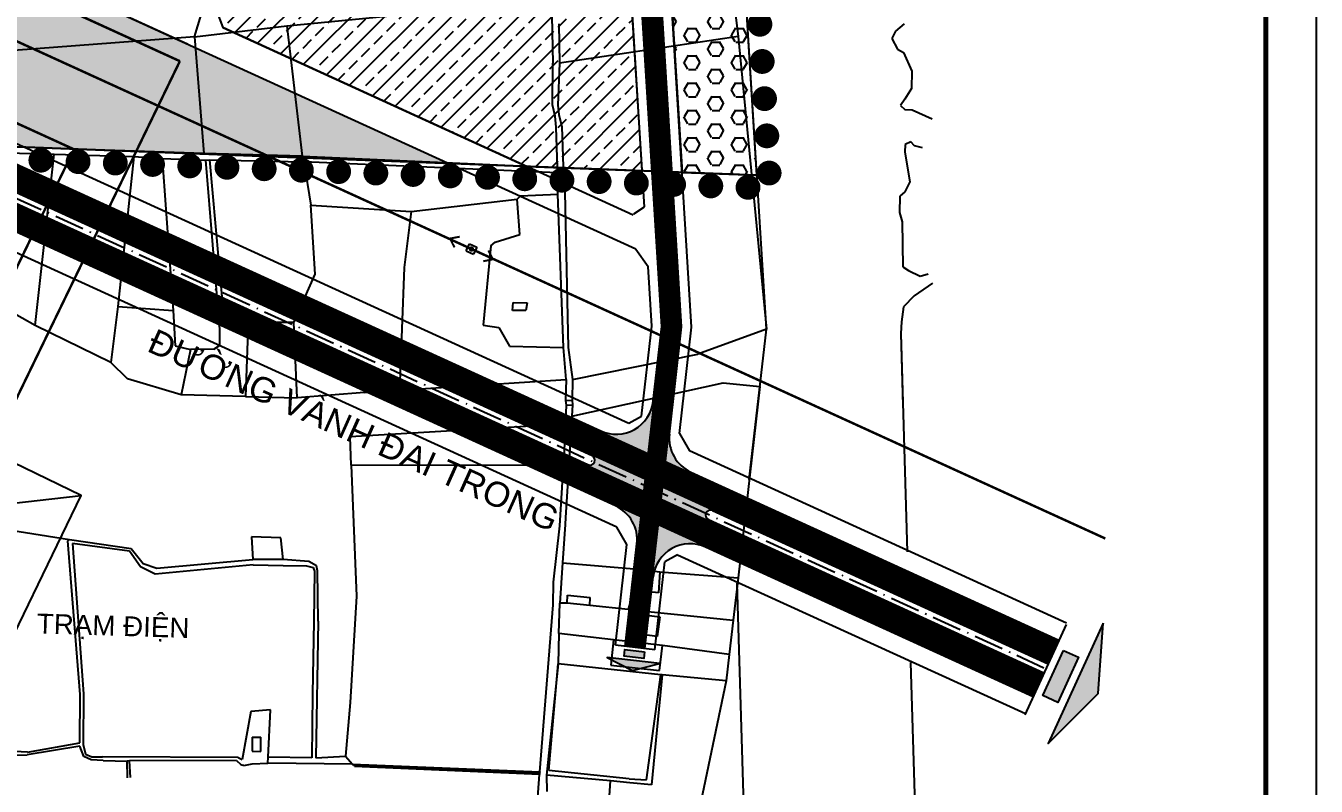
# Model space of a CAD drawing. Header units: millimetres. Extents: x 598301 to 599985, y 1183033 to 1185188.
# Drawn here: x 599465 to 599985, y 1183416 to 1183722 of the extents above; entities that cross this region are included whole.
import ezdxf

# ---------------------------------------------------------------- set-up
doc = ezdxf.new("R2010")
doc.units = ezdxf.units.MM
doc.linetypes.add('ACAD_ISO02W100', pattern=[15, 12, -3])
doc.linetypes.add('ACAD_ISO10W100', pattern=[18.5, 12, -3, 0.5, -3])
for name, color, linetype in [('0-duong', 132, 'Continuous'), ('0-he', 5, 'Continuous'), ('CVCX', 72, 'Continuous'), ('CXCL', 102, 'Continuous'), ('DIEN', 6, 'Continuous'), ('GHICHU', 7, 'Continuous'), ('H-CHUNGCU', 40, 'Continuous'), ('h-duong', 7, 'Continuous'), ('NENPHONGPHU', 253, 'Continuous'), ('rach', 150, 'Continuous'), ('RANH', 7, 'Continuous'), ('TIM', 1, 'ACAD_ISO10W100')]:
    doc.layers.add(name, color=color, linetype=linetype)
doc.layers.add('RANHDAT', color=7, linetype='Continuous', plot=False)
doc.styles.add('VHEL-B', font='VHELVEB.TTF', dxfattribs={"height": 4.5})

# ---------------------------------------------------------------- blocks, each defined once
blk = doc.blocks.new('MUITEN')
at = {"layer": '0-duong'}
h = blk.add_hatch(color=256, dxfattribs=at)
h.paths.add_polyline_path([(-5279.6, 2171.6), (-5364.5, 2161.8), (-5209.2, 2123.3)])
h.paths.add_polyline_path([(-5318.3, 2140), (-5323.2, 2120.6), (-5264.9, 2106.2), (-5260.1, 2125.6)])
blk.add_line((-5354.7, 2118.1), (-5238.2, 2089.3), dxfattribs=at)
at = {"layer": '0-duong', "flags": 128}
blk.add_lwpolyline([(-5364.5, 2161.8), (-5209.2, 2123.3), (-5279.6, 2171.6), (-5364.5, 2161.8)], dxfattribs=at)
blk.add_lwpolyline([(-5323.2, 2120.6), (-5318.3, 2140), (-5260.1, 2125.6), (-5264.9, 2106.2)], close=True, dxfattribs=at)
blk = doc.blocks.new('2000')
at = {"linetype": 'Continuous', "const_width": 5}
blk.add_lwpolyline([(-2.5, 0, 1), (2.5, 0, 1)], format="xyb", close=True, dxfattribs=at)
blk = doc.blocks.new('nen')
at = {"layer": 'NENPHONGPHU', "linetype": 'Continuous'}
for p, q in [((887.53, -675.97), (902.88, -625.55)), ((1104.23, -657.57), (1106.51, -675.86)), ((924.72, -671.65), (1031.32, -661.18)), ((1031.32, -661.18), (1031.95, -686.58)), ((887.53, -675.97), (924.72, -671.65)), ((924.72, -671.65), (930.9, -724.08)), ((1034.35, -670.85), (1034.51, -686.63)), ((887.53, -675.97), (745.96, -686.85)), ((887.53, -675.97), (891.3, -723.01)), ((1106.51, -675.86), (1034.51, -686.63)), ((1106.51, -675.86), (1117.88, -793.73)), ((1031.78, -703.46), (1031.95, -686.58)), ((1034.51, -686.63), (1033.88, -703.51)), ((1032.77, -707.94), (1031.78, -703.46)), ((1033.88, -703.51), (1034.31, -707.34)), ((1033.18, -712.39), (1032.77, -707.94)), ((1034.31, -707.34), (1035.49, -712.3)), ((1033.71, -728.68), (1033.18, -712.39)), ((1035.49, -712.3), (1036.05, -728.26)), ((891.3, -723.01), (791.57, -719.64)), ((791.83, -722.18), (831.06, -723.28)), ((823.48, -792.32), (831.06, -723.28)), ((831.06, -723.28), (863.16, -724.26)), ((863.16, -724.26), (856.65, -784.67)), ((863.16, -724.26), (874.57, -724.95)), ((874.57, -724.95), (891.98, -725.66)), ((874.57, -724.95), (878.96, -786.27)), ((930.9, -724.08), (891.3, -723.01)), ((891.98, -725.66), (893.72, -725.57)), ((891.98, -725.66), (897.71, -793.83)), ((899.8, -792.62), (893.72, -725.57)), ((893.72, -725.57), (931.59, -726.37)), ((930.9, -724.08), (1033.71, -728.68)), ((1033.71, -730.85), (931.59, -726.37)), ((931.59, -726.37), (934.45, -743.74)), ((1033.92, -739.35), (1033.71, -728.68)), ((1036.05, -728.26), (1036.72, -738.59)), ((974.79, -746.29), (1017.57, -741.38)), ((1017.57, -741.38), (1018.83, -740.1)), ((1018.57, -755.63), (1017.57, -741.38)), ((1018.83, -740.1), (1033.92, -739.35)), ((1036.17, -801.12), (1033.92, -739.35)), ((1036.72, -738.59), (1038.01, -801.17)), ((934.45, -743.74), (974.79, -746.29)), ((936.24, -771.55), (934.45, -743.74)), ((974.79, -746.29), (972.02, -768.95)), ((1006.96, -760.14), (1008.7, -758.69)), ((1008.7, -758.69), (1018.57, -755.63)), ((997.03, -762.24), (998.37, -759.33)), ((997.03, -762.24), (999.91, -763.59)), ((998.37, -759.33), (1001.25, -760.68)), ((1001.25, -760.68), (999.91, -763.59)), ((1006.96, -760.14), (1003.86, -792.06)), ((972.02, -768.95), (970.14, -818.31)), ((823.48, -792.32), (783.59, -769.95)), ((927.64, -791.01), (936.24, -771.55)), ((856.65, -784.67), (853.91, -807.16)), ((856.65, -784.67), (878.96, -786.27)), ((1015.65, -786.24), (1015.88, -782.94)), ((1015.88, -782.94), (1021.55, -783.07)), ((1021.55, -783.07), (1021.06, -786.24)), ((878.96, -786.27), (879.81, -800.47)), ((1021.06, -786.24), (1015.65, -786.24)), ((853.91, -807.16), (823.48, -792.32)), ((897.71, -793.83), (897.71, -800.27)), ((909.15, -791.05), (899.8, -792.62)), ((909.15, -791.05), (908.18, -820.83)), ((914.61, -791.07), (909.15, -791.05)), ((927.64, -791.01), (914.61, -791.07)), ((928.94, -821.32), (927.64, -791.01)), ((1003.86, -792.06), (1010.19, -793)), ((1010.19, -793), (1014.41, -800.55)), ((1117.88, -793.73), (1090.25, -803.85)), ((895.39, -801.85), (897.71, -800.27)), ((879.81, -800.47), (885.94, -801.92)), ((885.94, -801.92), (882.22, -820.22)), ((895.39, -801.85), (885.94, -801.92)), ((1014.41, -800.55), (1036.17, -801.12)), ((1037.29, -814.03), (1036.17, -801.12)), ((1038.01, -801.17), (1039.85, -813.95)), ((1039.85, -813.95), (1090.25, -803.85)), ((860.61, -813.67), (853.91, -807.16)), ((882.22, -820.22), (860.61, -813.67)), ((970.14, -818.31), (1037.29, -814.03)), ((1037.29, -814.03), (1037, -822.45)), ((1039.57, -828.72), (1100.45, -815.4)), ((1039.85, -813.95), (1039.71, -822.33)), ((1100.45, -815.4), (1115.24, -816.82)), ((908.18, -820.83), (882.22, -820.22)), ((908.18, -820.83), (928.94, -821.32)), ((956.04, -819.21), (928.94, -821.32)), ((956.04, -819.21), (970.14, -818.31)), ((1115.24, -816.82), (1106.49, -893.9)), ((1037.19, -824.38), (1036.18, -848.6)), ((1037, -822.45), (1039.71, -822.33)), ((1037, -822.45), (1037.19, -824.38)), ((1037.19, -824.38), (1039.85, -824.25)), ((1039.85, -824.25), (1039.57, -828.72)), ((1039.71, -822.33), (1039.85, -824.25)), ((1039.57, -828.72), (1038.31, -848.52)), ((1036.79, -832.03), (950.22, -837.08)), ((950.69, -848.46), (950.22, -837.08)), ((1036.18, -848.6), (950.69, -848.46)), ((950.69, -848.46), (952.86, -901.3)), ((1034.71, -872.89), (1036.18, -848.6)), ((1038.31, -848.52), (1037.03, -869.57)), ((1032.12, -895.59), (1034.71, -872.89)), ((1036.81, -872.43), (1035.83, -887.76)), ((1037.03, -869.57), (1036.81, -872.43)), ((806.73, -873.57), (837.19, -878.38)), ((922.34, -877.69), (910.6, -877.29)), ((910.6, -877.29), (911.11, -886.47)), ((923.22, -886.41), (922.34, -877.69)), ((836.59, -878.92), (837.19, -878.38)), ((841.51, -940.77), (836.59, -878.92)), ((837.19, -878.38), (862.01, -882.08)), ((861.43, -883.17), (838.5, -879.99)), ((838.5, -879.99), (842.84, -940.61)), ((865.89, -889.46), (861.43, -883.17)), ((862.01, -882.08), (866.95, -888.05)), ((866.95, -888.05), (872.42, -890.02)), ((911.14, -888.57), (871.77, -892.43)), ((872.42, -890.02), (911.11, -886.47)), ((923.22, -886.41), (911.11, -886.47)), ((911.14, -888.57), (923.23, -888.88)), ((933.66, -887.31), (923.22, -886.41)), ((936.66, -889.01), (933.66, -887.31)), ((1035.83, -887.76), (1034.7, -904)), ((1035.83, -887.76), (1066.31, -890.39)), ((871.77, -892.43), (865.89, -889.46)), ((923.23, -888.88), (932.75, -889.02)), ((932.75, -889.02), (935.35, -889.74)), ((935.35, -889.74), (935.89, -891.21)), ((935.89, -891.21), (935.59, -911.41)), ((937.17, -891.07), (936.66, -889.01)), ((937.39, -911.28), (937.17, -891.07)), ((1066.31, -890.39), (1064.31, -898.87)), ((1066.31, -890.39), (1074.97, -891.39)), ((1074.97, -891.39), (1074.49, -899.93)), ((1074.97, -891.39), (1106.49, -893.9)), ((1032.05, -904.74), (1032.12, -895.59)), ((1064.31, -898.87), (1062.17, -906.57)), ((1074.49, -899.93), (1064.31, -898.87)), ((1106.49, -893.9), (1104.48, -910.85)), ((952.86, -901.3), (950.32, -944.06)), ((1034.34, -916.26), (1034.7, -904)), ((1037.61, -904.09), (1034.7, -904)), ((1037.61, -904.09), (1037.85, -900.84)), ((1046.73, -905.01), (1037.61, -904.09)), ((1037.85, -900.84), (1046.97, -901.76)), ((1046.73, -905.01), (1046.97, -901.76)), ((1026.6, -971.99), (1032.05, -904.74)), ((1062.17, -906.57), (1046.73, -905.01)), ((1062.17, -906.57), (1104.48, -910.85)), ((1062.69, -913.03), (1063.33, -908.11)), ((1063.33, -908.11), (1074.93, -909.58)), ((935.59, -911.41), (935.1, -940.56)), ((937.39, -911.28), (936.39, -966.33)), ((1065.04, -913.28), (1062.69, -913.03)), ((1064.62, -916.33), (1065.04, -913.28)), ((1074.96, -909.57), (1073.85, -917.51)), ((1074.93, -909.58), (1074.96, -909.57)), ((1104.48, -910.85), (1102.89, -924.79)), ((1034.34, -916.26), (1033.99, -928.49)), ((1056.32, -918.85), (1034.34, -916.26)), ((1056.32, -918.85), (1055.27, -929.01)), ((1076, -921.11), (1056.32, -918.85)), ((1073.85, -917.51), (1064.62, -916.33)), ((1074.88, -931.16), (1076, -921.11)), ((1102.89, -924.79), (1076, -921.11)), ((1102.89, -924.79), (1101.75, -935.32)), ((1033.99, -928.49), (1029.37, -973.28)), ((1030.31, -971.49), (1033.99, -928.49)), ((1075.33, -932.95), (1033.99, -928.49)), ((1055.27, -929.01), (1074.88, -931.16)), ((1069.64, -975.13), (1075.33, -932.95)), ((1075.87, -932.96), (1071.58, -977.25)), ((1075.87, -932.96), (1075.33, -932.95)), ((1101.75, -935.32), (1075.87, -932.96)), ((1101.75, -935.32), (1090.32, -989.88)), ((935.1, -940.56), (934.83, -966.31)), ((841.37, -960.33), (841.51, -940.77)), ((842.84, -940.61), (842.73, -961)), ((950.32, -944.06), (948.38, -965.64)), ((910.31, -947.73), (906.83, -966.94)), ((918.22, -946.95), (910.31, -947.73)), ((917.25, -966.08), (918.22, -946.95)), ((820.37, -963.99), (841.37, -960.33)), ((842.73, -961), (843.72, -964.9)), ((910.79, -957.99), (910.81, -963.66)), ((910.79, -957.99), (914.25, -958.05)), ((914.27, -963.72), (914.25, -958.05)), ((820.37, -963.99), (780.42, -961.88)), ((801.69, -965.37), (820.25, -965.09)), ((841.4, -961.7), (820.25, -965.09)), ((842.95, -965.84), (841.4, -961.7)), ((846, -967.19), (842.95, -965.84)), ((843.72, -964.9), (846.23, -965.97)), ((846.23, -965.97), (850.53, -965.96)), ((905.21, -966.19), (850.53, -965.96)), ((905.21, -966.19), (906.83, -966.94)), ((910.81, -963.66), (914.27, -963.72)), ((917.14, -968.43), (917.25, -966.08)), ((934.83, -966.31), (917.25, -966.08)), ((936.39, -966.33), (948.38, -965.64)), ((948.38, -965.64), (951.25, -968.91)), ((850.75, -967.39), (846, -967.19)), ((850.75, -967.39), (860.42, -967.65)), ((861.39, -967.58), (860.42, -967.65)), ((860.59, -974.4), (860.42, -967.65)), ((904.51, -967.34), (861.39, -967.58)), ((861.75, -974.31), (861.39, -967.58)), ((904.51, -967.35), (906.19, -969.02)), ((906.19, -969.02), (906.86, -969.26)), ((907.43, -969.46), (906.86, -969.26)), ((907.43, -969.46), (910.81, -968.73)), ((910.81, -968.73), (917.14, -968.43)), ((951.25, -968.91), (917.13, -968.43)), ((951.25, -968.91), (1026.6, -971.99)), ((951.59, -969.4), (951.25, -968.91)), ((1026.58, -972.5), (951.59, -969.4)), ((1026.54, -973.05), (951.95, -969.82)), ((1062.68, -974.73), (1030.31, -971.49)), ((1025.27, -989.48), (1026.54, -973.05)), ((1026.58, -972.5), (1026.54, -973.05)), ((1026.6, -971.99), (1026.58, -972.5)), ((1055.12, -975.65), (1029.37, -973.28)), ((1029.37, -973.28), (1029.53, -979.93)), ((1054.71, -981.6), (1055.12, -975.65)), ((1062.94, -976.39), (1055.12, -975.65)), ((1062.68, -974.73), (1069.64, -975.13)), ((1071.58, -977.25), (1062.94, -976.39))]:
    blk.add_line(p, q, dxfattribs=at)

msp = doc.modelspace()

# ---------------------------------------------------------------- hatches: boundary and pattern name
at = {"layer": 'CVCX'}
h = msp.add_hatch(dxfattribs=at)
h.set_pattern_fill('HEX', color=256, style=0)
h.set_pattern_definition([(0, (0, 0), (0, 5.49926), [3.175, -6.35]), (120, (0, 0), (-4.762498862, -2.74963), [3.175, -6.35]), (60, (3.175, 0), (-4.762498862, 2.74963), [3.175, -6.35])])
h.paths.add_polyline_path([(599742.66, 1183936.33), (599731.57, 1183987.7), (599701.08, 1183986.78), (599712.86, 1183932.21), (599729.52, 1183663.3), (599759.65, 1183662.15)])
at = {"layer": 'CXCL'}
h = msp.add_hatch(dxfattribs=at)
h.set_pattern_fill('HEX', color=256, scale=0.7, style=0)
h.set_pattern_definition([(0, (0, 0), (0, 3.849482), [2.2225, -4.445]), (120, (0, 0), (-3.333749203, -1.924741), [2.2225, -4.445]), (60, (2.2225, 0), (-3.333749203, 1.924741), [2.2225, -4.445])])
h.paths.add_polyline_path([(599367.08, 1183789.5), (599297.94, 1183821.07), (599272.81, 1183766.04), (599275.28, 1183759.42), (599335.32, 1183732), (599341.94, 1183734.47)])
h.paths.add_polyline_path([(599398.91, 1183774.96), (599392.29, 1183772.49), (599369.44, 1183722.46), (599371.91, 1183715.84), (599464.66, 1183673.47), (599635.49, 1183666.91)])
at = {"layer": 'DIEN'}
h = msp.add_hatch(color=256, dxfattribs=at)
h.paths.add_polyline_path([(599645.63, 1183631.93, 0.01454), (599645.66, 1183631.98, 1), (599643.73, 1183632.91, 0.01454), (599643.71, 1183632.85)])
h.paths.add_polyline_path([(599643.71, 1183632.85, 0.943471), (599645.63, 1183631.93)])
at = {"layer": 'H-CHUNGCU'}
h = msp.add_hatch(dxfattribs=at)
h.set_pattern_fill('ANSI33,_O', color=256, scale=1.5)
h.set_pattern_definition([(45, (0, 0), (-6.73519209, 6.73519209), []), (45, (6.735, 2e-14), (-6.73519209, 6.73519209), [4.7625, -2.38125])])
h.paths.add_polyline_path([(599704.57, 1183807.33), (599701.65, 1183811.57), (599605.65, 1183855.47), (599599.03, 1183853), (599542.08, 1183728.32), (599544.55, 1183721.69), (599667.06, 1183665.7), (599713.45, 1183663.92)])
edge = h.paths.add_edge_path(flags=16)
edge.add_arc((599614.5, 1183777.15), 26.4, 341.1524, 686.5098)
edge.add_arc((599614.5, 1183777.15), 26.4, 326.5098, 341.1524)
at = {"layer": 'h-duong'}
h = msp.add_hatch(color=256, dxfattribs=at)
h.paths.add_polyline_path([(599722.65, 1183577.43, 0.023882), (599718.65, 1183577.69), (599717.91, 1183571.16, -0.509737), (599696.77, 1183559.22), (599686.72, 1183563.81, 0.032678), (599683.33, 1183559.51), (599718.76, 1183543.33)])
h.paths.add_polyline_path([(599724.45, 1183557.96), (599726.6, 1183576.78, 0.023882), (599722.65, 1183577.43), (599718.76, 1183543.33), (599758.48, 1183525.18, 0.032678), (599759.52, 1183530.56), (599733.12, 1183542.62, -0.324734)])
h.paths.add_polyline_path([(599718.76, 1183543.33), (599717.89, 1183535.75), (599739.1, 1183526.07, -0.424654), (599741.78, 1183527.12), (599756.86, 1183520.23, 0.031091), (599758.48, 1183525.18)])
h.paths.add_polyline_path([(599683.33, 1183559.51, 0.031091), (599680.65, 1183555.04), (599693.27, 1183549.28, -0.424654), (599694.23, 1183546.56), (599717.89, 1183535.75), (599718.76, 1183543.33)])
h.paths.add_polyline_path([(599694.23, 1183546.56, -0.40385), (599691.61, 1183545.64), (599678.98, 1183551.41, 0.03194), (599677.3, 1183546.32), (599717.03, 1183528.18), (599717.89, 1183535.75)])
h.paths.add_polyline_path([(599717.89, 1183535.75), (599717.03, 1183528.18), (599752.46, 1183512, 0.03194), (599755.2, 1183516.59), (599740.12, 1183523.48, -0.40385), (599739.1, 1183526.07)])
h.paths.add_polyline_path([(599717.03, 1183528.18), (599713.14, 1183494.08, 0.023882), (599717.13, 1183493.82), (599717.9, 1183500.49, -0.509737), (599739.03, 1183512.44), (599749.17, 1183507.8, 0.03179), (599752.46, 1183512)])
h.paths.add_polyline_path([(599717.03, 1183528.18), (599677.3, 1183546.32, 0.03179), (599676.29, 1183541.09), (599702.68, 1183529.04, -0.324734), (599711.35, 1183513.69), (599709.19, 1183494.72, 0.023882), (599713.14, 1183494.08)])

# ---------------------------------------------------------------- linework, layer by layer
at = {"layer": '0-duong'}
for p, q in [((599729.37, 1183601.06), (599708.88, 1183931.67)), ((599721.34, 1183601.27), (599708.71, 1183805.12)), ((599371.07, 1183707.97), (599696.77, 1183559.22)), ((599372.47, 1183691.39), (599691.61, 1183545.64)), ((599374.13, 1183695.03), (599693.27, 1183549.28)), ((599702.68, 1183529.04), (599360.68, 1183685.23)), ((599717.91, 1183571.16), (599721.34, 1183601.27)), ((599724.45, 1183557.96), (599729.37, 1183601.06)), ((599733.12, 1183542.62), (599881.3, 1183474.94)), ((599741.78, 1183527.12), (599876.93, 1183465.39)), ((599740.12, 1183523.48), (599875.27, 1183461.76)), ((599706.65, 1183472.47), (599711.35, 1183513.69)), ((599870.91, 1183452.2), (599739.03, 1183512.44)), ((599714.6, 1183471.57), (599717.9, 1183500.49))]:
    msp.add_line(p, q, dxfattribs=at)
for centre, radius, start, end in [((599703, 1183572.86), 15, 245.453, 353.4914), ((599739.36, 1183556.26), 15, 173.4914, 245.453), ((599692.44, 1183547.46), 2, 245.453, 65.453), ((599696.45, 1183515.39), 15, 353.4914, 65.453), ((599740.95, 1183525.3), 2, 65.453, 245.453), ((599732.8, 1183498.79), 15, 65.453, 173.4914)]:
    msp.add_arc(centre, radius, start, end, dxfattribs=at)
at = {"layer": '0-he'}
for p, q in [((599733.38, 1183600.96), (599712.86, 1183932.21)), ((599714.35, 1183649.49), (599704.57, 1183807.33)), ((599710.98, 1183632.43), (599398.91, 1183774.96)), ((599542.08, 1183728.32), (599544.55, 1183721.69)), ((599709.9, 1183646.12), (599544.55, 1183721.69)), ((599371.91, 1183715.84), (599708.08, 1183562.3)), ((599703.32, 1183520.5), (599355.29, 1183679.45)), ((599710.11, 1183646.57), (599714.35, 1183649.49)), ((599710.98, 1183632.43), (599715.84, 1183625.36)), ((599717.33, 1183601.37), (599715.84, 1183625.36)), ((599713.2, 1183565.19), (599717.33, 1183601.37)), ((599728.51, 1183558.2), (599733.38, 1183600.96)), ((599708.08, 1183562.3), (599713.2, 1183565.19)), ((599728.51, 1183558.2), (599732.49, 1183551.15)), ((599884.41, 1183481.77), (599732.49, 1183551.15)), ((599707.3, 1183513.46), (599703.32, 1183520.5)), ((599702.67, 1183472.93), (599707.3, 1183513.46)), ((599727.72, 1183509.36), (599722.6, 1183506.47)), ((599727.72, 1183509.36), (599867.79, 1183445.38)), ((599718.57, 1183471.11), (599722.6, 1183506.47))]:
    msp.add_line(p, q, dxfattribs=at)
at = {"layer": 'CVCX'}
msp.add_lwpolyline([(599742.66, 1183936.33), (599731.57, 1183987.7), (599701.08, 1183986.78), (599712.86, 1183932.21), (599729.52, 1183663.3), (599759.65, 1183662.15)], close=True, dxfattribs=at)
at = {"layer": 'DIEN'}
msp.add_line((599322.76, 1183514.54), (599487.53, 1183533.22), dxfattribs=at)
for points, const_width in [([(599527.3, 1183708.08), (598928.63, 1183981.5), (598957.22, 1184939.64)], 1), ([(598908.24, 1183968.83), (599899.99, 1183515.88)], 1), ([(598399.01, 1183572.13), (598629.58, 1183786.54), (599043.29, 1183874.17), (599484.67, 1183672.58)], 1), ([(599451.13, 1183550.85), (599527.3, 1183708.08)], 1), ([(599430.53, 1183560.83), (599484.67, 1183672.58)], 1), ([(599640, 1183637.4), (599636.09, 1183636.67), (599637.92, 1183633.08)], 0.8), ([(599636.13, 1183636.6), (599653.37, 1183628.3)], 0.4), ([(599651.53, 1183631.85), (599653.37, 1183628.3), (599649.45, 1183627.52)], 0.8)]:
    msp.add_lwpolyline(points, dxfattribs=dict(at, const_width=const_width))
msp.add_lwpolyline([(599448.91, 1183453.5), (599487.53, 1183533.22), (599359.56, 1183595.22), (599320.93, 1183515.51), (599448.91, 1183453.5)], dxfattribs=at)
at = {"layer": 'H-CHUNGCU'}
msp.add_lwpolyline([(599704.57, 1183807.33), (599701.65, 1183811.57), (599605.65, 1183855.47), (599599.03, 1183853), (599542.08, 1183728.32), (599544.55, 1183721.69), (599667.06, 1183665.7), (599713.45, 1183663.92)], close=True, dxfattribs=at)
at = {"layer": 'h-duong', "linetype": 'ACAD_ISO02W100', "ltscale": 2, "const_width": 8}
msp.add_lwpolyline([(599710.62, 1183472.02), (599725.36, 1183601.17), (599704.91, 1183931.12), (599664.91, 1184116.42, -0.420039), (599761.72, 1184333.59, 0.343505), (599827.69, 1184440.5, 0.32141), (599656.8, 1184576.69, -0.142125), (599321.72, 1184616.67, -0.061406), (599234.4, 1184667.1, 0.114345), (599118.41, 1184718.72, 0.400912), (599060.01, 1184680.03), (598969.33, 1184253.89)], format="xyb", dxfattribs=at)
at = {"layer": 'h-duong', "linetype": 'ACAD_ISO02W100', "ltscale": 3, "const_width": 10.5}
for points in [[(598832.34, 1183911.65), (599059.14, 1183844.59), (599879.08, 1183470.1)], [(598828.23, 1183897.75), (599054.05, 1183830.97), (599873.06, 1183456.91)]]:
    msp.add_lwpolyline(points, dxfattribs=at)
at = {"layer": 'rach'}
for p, q in [((599819.02, 1183723.18), (599815.45, 1183720.22)), ((599819.02, 1183723.18), (599815.45, 1183720.22)), ((599815.45, 1183720.22), (599813.97, 1183717.2)), ((599815.45, 1183720.22), (599813.97, 1183717.2)), ((599813.97, 1183717.2), (599816.35, 1183712.95)), ((599813.97, 1183717.2), (599816.35, 1183712.95)), ((599816.35, 1183712.95), (599818.67, 1183711.63)), ((599816.35, 1183712.95), (599818.67, 1183711.63)), ((599818.67, 1183711.63), (599822.06, 1183704.01)), ((599818.67, 1183711.63), (599822.06, 1183704.01)), ((599822.06, 1183704.01), (599821.98, 1183697.05)), ((599822.06, 1183704.01), (599821.98, 1183697.05)), ((599821.98, 1183697.05), (599819.21, 1183692.81)), ((599821.98, 1183697.05), (599819.21, 1183692.81)), ((599819.21, 1183692.81), (599817.47, 1183690.22)), ((599819.21, 1183692.81), (599817.47, 1183690.22)), ((599817.47, 1183690.22), (599819.23, 1183688.63)), ((599817.47, 1183690.22), (599819.23, 1183688.63)), ((599819.23, 1183688.63), (599822.14, 1183688.55)), ((599819.23, 1183688.63), (599822.14, 1183688.55)), ((599822.14, 1183688.55), (599830.24, 1183684.82)), ((599822.14, 1183688.55), (599830.24, 1183684.82)), ((599821.61, 1183675.65), (599819.35, 1183674.47)), ((599821.61, 1183675.65), (599819.35, 1183674.47)), ((599823.09, 1183673.94), (599821.61, 1183675.65)), ((599823.09, 1183673.94), (599821.61, 1183675.65)), ((599819.35, 1183674.47), (599819.25, 1183671.41)), ((599819.35, 1183674.47), (599819.25, 1183671.41)), ((599819.25, 1183671.41), (599821.26, 1183659.51)), ((599819.25, 1183671.41), (599821.26, 1183659.51)), ((599826.4, 1183673.14), (599823.09, 1183673.94)), ((599826.4, 1183673.14), (599823.09, 1183673.94)), ((599821.26, 1183659.51), (599819.19, 1183655.53)), ((599821.26, 1183659.51), (599819.19, 1183655.53)), ((599819.19, 1183655.53), (599817.19, 1183653.78)), ((599819.19, 1183655.53), (599817.19, 1183653.78)), ((599817.19, 1183653.78), (599817.13, 1183647.1)), ((599817.19, 1183653.78), (599817.13, 1183647.1)), ((599817.13, 1183647.1), (599818.13, 1183643.45)), ((599817.13, 1183647.1), (599818.13, 1183643.45)), ((599818.13, 1183643.45), (599818.41, 1183625.34)), ((599818.13, 1183643.45), (599818.41, 1183625.34)), ((599818.41, 1183625.34), (599820.73, 1183623.74)), ((599818.41, 1183625.34), (599820.73, 1183623.74)), ((599820.73, 1183623.74), (599825.39, 1183621.51)), ((599820.73, 1183623.74), (599825.39, 1183621.51)), ((599830.46, 1183618.71), (599823.07, 1183613.64)), ((599830.46, 1183618.71), (599823.07, 1183613.64)), ((599825.39, 1183621.51), (599828.62, 1183622.39)), ((599825.39, 1183621.51), (599828.62, 1183622.39)), ((599823.07, 1183613.64), (599818.76, 1183609.18)), ((599823.07, 1183613.64), (599818.76, 1183609.18)), ((599818.76, 1183609.18), (599817.88, 1183603.08)), ((599818.76, 1183609.18), (599817.88, 1183603.08)), ((599817.88, 1183603.08), (599817.58, 1183598.41)), ((599817.88, 1183603.08), (599817.58, 1183598.41)), ((599817.58, 1183598.41), (599820.21, 1183510.54)), ((599817.58, 1183598.41), (599818.45, 1183569.32)), ((599751.63, 1183497.89), (599755.71, 1183361.55)), ((599821.55, 1183465.95), (599824.75, 1183358.78))]:
    msp.add_line(p, q, dxfattribs=at)
msp.add_lwpolyline([(599530.42, 1183714.9), (598936.28, 1183986.26), (598943.05, 1184213.23)], dxfattribs=at)
at = {"layer": 'RANH'}
msp.add_lwpolyline([(598300.78, 1185187.91), (599984.91, 1185187.91), (599984.91, 1183033.45), (598300.78, 1183033.45)], close=True, dxfattribs=at)
at = {"layer": 'RANH', "const_width": 2.02}
msp.add_lwpolyline([(598321.03, 1185167.66), (599964.67, 1185167.66), (599964.67, 1183053.69), (598321.03, 1183053.69)], close=True, dxfattribs=at)
at = {"layer": 'RANHDAT'}
msp.add_lwpolyline([(599053.17, 1184761.61), (598916.88, 1184082.92), (598866.4, 1183685.45), (599174.4, 1183684.62), (599759.65, 1183662.15), (599742.66, 1183936.33), (599701.36, 1184127.68, -0.426721), (599774.97, 1184297.98, 0.350066), (599865.08, 1184447.89, 0.33051), (599654.39, 1184614.82, -0.14385), (599336.56, 1184651.65, -0.061406), (599257.29, 1184697.44, 0.172575)], format="xyb", close=True, dxfattribs=at)
for points in [[(599756.58, 1183539.6), (599763.49, 1183600.18), (599742.66, 1183936.33), (599701.36, 1184127.68, -0.426721), (599774.97, 1184297.98, 0.350066), (599865.08, 1184447.89, 0.33051), (599654.39, 1184614.82, -0.14385), (599336.56, 1184651.65, -0.061406), (599257.29, 1184697.44, 0.172575), (599053.17, 1184761.61)], [(598947.83, 1184237.72), (598916.88, 1184082.92), (598894.48, 1183906.57), (598894.48, 1183906.57), (598785.5, 1183938.8), (598779.78, 1183898.78), (598889.38, 1183866.37), (598889.38, 1183866.37), (598866.4, 1183685.45), (599174.4, 1183684.62), (599759.65, 1183662.15), (599742.66, 1183936.33), (599701.36, 1184127.68, -0.426721), (599774.97, 1184297.98, 0.350066)]]:
    msp.add_lwpolyline(points, format="xyb", dxfattribs=at)
msp.add_lwpolyline([(599759.65, 1183662.15), (599174.4, 1183684.62), (598851.15, 1183685.49), (598831.15, 1183686.05), (598788.5, 1183693.1), (598751.37, 1183698.91)], dxfattribs=at)
at = {"layer": 'TIM'}
msp.add_lwpolyline([(599710.62, 1183472.02), (599725.36, 1183601.17), (599704.91, 1183931.12), (599664.91, 1184116.42, -0.420039), (599761.72, 1184333.59, 0.343505), (599827.69, 1184440.5, 0.32141), (599656.8, 1184576.69, -0.142125), (599321.72, 1184616.67, -0.061406), (599234.4, 1184667.1, 0.114345), (599118.41, 1184718.72, 0.400912), (599060.01, 1184680.03), (598968.81, 1184251.45)], format="xyb", dxfattribs=at)
msp.add_lwpolyline([(598782.84, 1183918.73), (599056.6, 1183837.78), (599876.07, 1183463.51)], dxfattribs=at)

# ---------------------------------------------------------------- block references
at = {"layer": 'CXCL'}
for p, xscale, yscale, zscale, rotation in [((598860.96, 1181857.34), 0.3333333333335678, 0.3333333333335678, 0.3333333333335678, 259.3674248201175), ((598974.17, 1183659.15), 0.1333333333325631, 0.1333333333325631, 0.1333333333325631, 187.4058523371956)]:
    msp.add_blockref('MUITEN', p, dxfattribs=dict(at, xscale=xscale, yscale=yscale, zscale=zscale, rotation=rotation))
at = {"layer": 'NENPHONGPHU'}
msp.add_blockref('nen', (598645.61, 1184393.91), dxfattribs=at)
at = {"layer": 'RANH'}
for p, rotation in [((599760.89, 1183722.93), 93.5458783895632), ((599761.82, 1183707.96), 93.5458783895632), ((599762.75, 1183692.99), 93.5458783895632), ((599763.68, 1183678.02), 93.5458783895632), ((599471.32, 1183668.21), 357.800801066761), ((599486.31, 1183667.64), 357.800801066761), ((599501.3, 1183667.06), 357.800801066761), ((599516.29, 1183666.49), 357.800801066761), ((599531.27, 1183665.91), 357.800801066761), ((599546.26, 1183665.34), 357.800801066761), ((599561.25, 1183664.76), 357.800801066761), ((599576.24, 1183664.18), 357.800801066761), ((599591.23, 1183663.61), 357.800801066761), ((599606.22, 1183663.03), 357.800801066761), ((599621.21, 1183662.46), 357.800801066761), ((599636.2, 1183661.88), 357.800801066761), ((599651.19, 1183661.31), 357.800801066761), ((599666.18, 1183660.73), 357.800801066761), ((599681.16, 1183660.16), 357.800801066761), ((599696.15, 1183659.58), 357.800801066761), ((599764.6, 1183663.04), 93.5458783895632), ((599711.14, 1183659), 357.800801066761), ((599726.13, 1183658.43), 357.800801066761), ((599741.12, 1183657.85), 357.800801066761), ((599756.11, 1183657.28), 357.800801066761)]:
    msp.add_blockref('2000', p, dxfattribs=dict(at, rotation=rotation))

# ---------------------------------------------------------------- texts
at = {"layer": 'GHICHU', "color": 7, "style": 'VHEL-B'}
msp.add_text('TRAÏM ÑIEÄN', height=8, rotation=358.2649, dxfattribs=at).set_placement((599469.59, 1183477.69))
at = {"layer": 'GHICHU', "insert": (599517.65, 1183600.64), "char_height": 10, "width": 233.9701, "attachment_point": 1, "rotation": 335.8898, "style": 'VHEL-B'}
msp.add_mtext('ÑÖÔØNG VAØNH ÑAI TRONG', dxfattribs=at)

doc.saveas('drawing.dxf')
